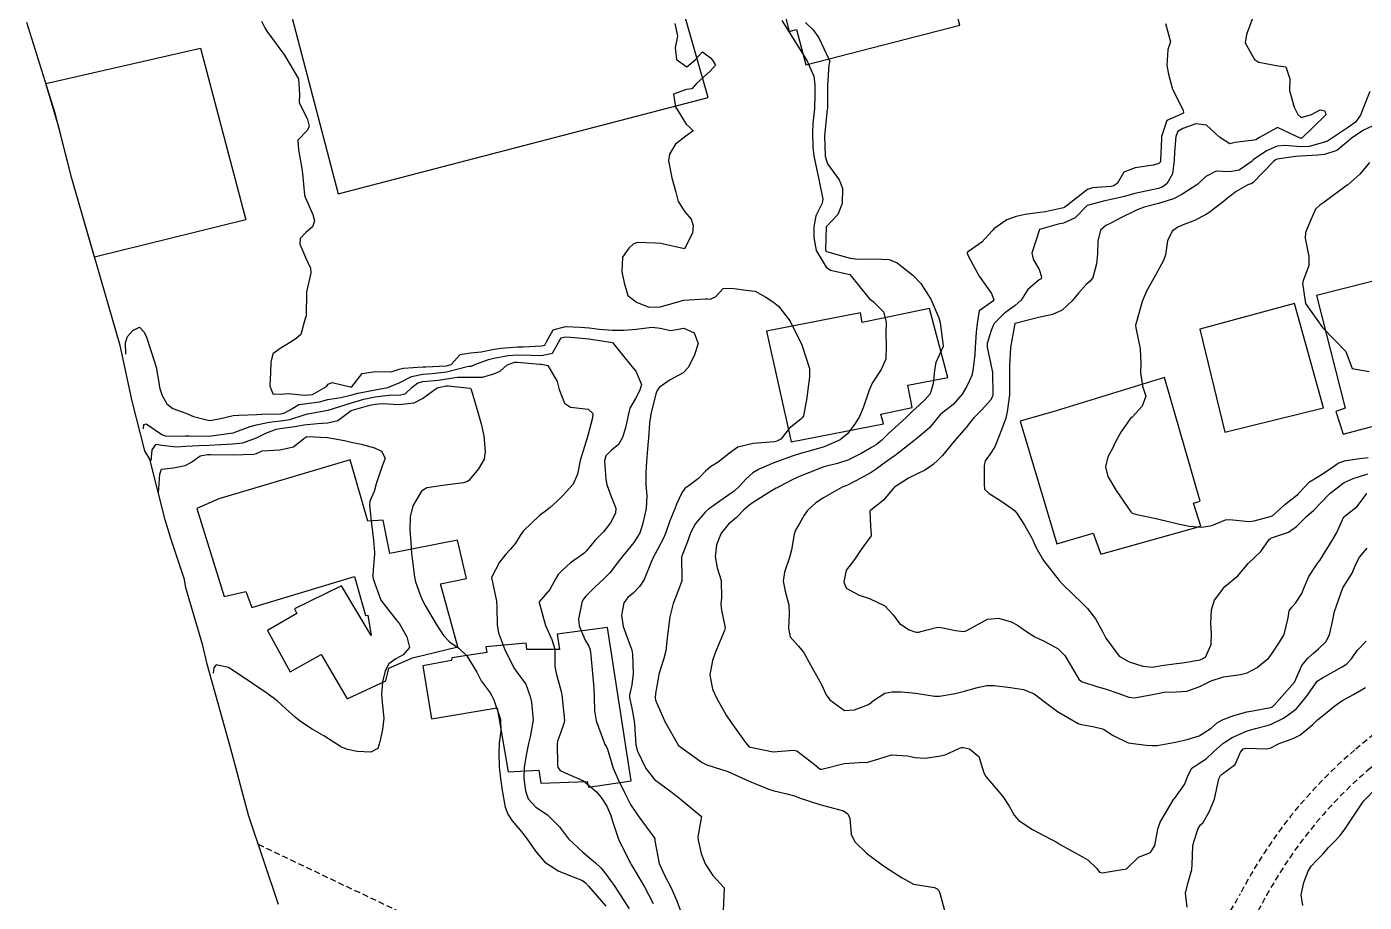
# Model space of a CAD drawing. Header units: metres. Extents: x 292545 to 299085, y 7450245 to 7463078.
# Drawn here: x 298612 to 298725.1, y 7450348.3 to 7450422.4 of the extents above; entities that cross this region are included whole.
import ezdxf

# ---------------------------------------------------------------- set-up
doc = ezdxf.new("R2010")
doc.units = ezdxf.units.M
doc.linetypes.add('DASHED', pattern=[0.75, 0.5, -0.25])
for name, color, linetype in [('Area', 45, 'Continuous'), ('Curvas de Nivel 1m', 11, 'Continuous'), ('Curvas de Nivel 5m', 15, 'Continuous'), ('Edificações', 30, 'Continuous'), ('Vias Secundárias', 230, 'DASHED')]:
    doc.layers.add(name, color=color, linetype=linetype)

msp = doc.modelspace()

# ---------------------------------------------------------------- linework, layer by layer
at = {"layer": 'Area'}
msp.add_polyline3d([(298633.31, 7450348.13, 744.28), (298630.79, 7450355.68, 744.31), (298629.28, 7450361.3, 744.52), (298627.28, 7450368.46, 745.79), (298626.94, 7450370.02, 747.58), (298625.48, 7450374.92, 747.92), (298625.39, 7450375.61, 747.98), (298624.24, 7450378.99, 747.91), (298623.73, 7450380.66, 745.77), (298622.45, 7450385.78, 744.86), (298622.03, 7450386.51, 743.09), (298620.95, 7450390.7, 741.72), (298619.93, 7450395.42, 741.68), (298615.84, 7450409.54, 760.35), (298614.44, 7450415.07, 757.65), (298612.04, 7450422.72, 741.49)], dxfattribs=at)
at = {"layer": 'Curvas de Nivel 1m', "flags": 128}
for points, elevation in [([(298631.88, 7450422.84), (298632.16, 7450422.29), (298632.33, 7450422), (298633.84, 7450419.98), (298635.02, 7450417.97), (298635.09, 7450416.68), (298635.08, 7450415.97), (298635.78, 7450414.52), (298635.92, 7450413.96), (298635.77, 7450413.63), (298634.95, 7450412.78), (298635.01, 7450411.97), (298635.3, 7450410.39), (298635.34, 7450409.96), (298635.52, 7450408.15), (298635.57, 7450407.96), (298635.7, 7450407.69), (298636.24, 7450406.5), (298636.36, 7450405.95), (298636.19, 7450405.44), (298635.67, 7450405.01), (298635.16, 7450404.47), (298635.13, 7450403.97), (298635.64, 7450402.81), (298636.03, 7450401.96), (298636.05, 7450401.54), (298635.7, 7450399.96), (298635.69, 7450399.88), (298635.66, 7450397.96), (298635.65, 7450397.89), (298635.58, 7450397.69), (298635.2, 7450396.33), (298634.79, 7450395.97), (298634.03, 7450395.5), (298633.55, 7450395.21), (298632.84, 7450394.7), (298632.68, 7450393.99), (298632.66, 7450393.13), (298632.59, 7450391.99), (298632.84, 7450391.32), (298633.51, 7450391.28), (298634.13, 7450391.35), (298635.51, 7450391.2), (298636.19, 7450391.27), (298637.37, 7450391.94), (298637.43, 7450392.02), (298637.52, 7450392.15), (298637.87, 7450392.29), (298639.37, 7450391.91), (298639.5, 7450391.9), (298639.53, 7450391.91), (298640.39, 7450393.03), (298641.53, 7450393.21), (298642.85, 7450393.19), (298643.53, 7450393.4), (298643.89, 7450393.5), (298645.53, 7450393.6), (298645.77, 7450393.6), (298647.53, 7450393.68), (298647.91, 7450393.81), (298648.69, 7450394.66), (298649.55, 7450394.78), (298650.46, 7450394.87), (298651.55, 7450395.09), (298652.14, 7450395.18), (298653.56, 7450395.29), (298653.99, 7450395.31), (298655.56, 7450395.38), (298655.83, 7450395.45), (298655.98, 7450395.72), (298656.55, 7450396.74), (298657.58, 7450397.01), (298658.85, 7450396.95), (298659.58, 7450396.89), (298660.44, 7450396.79), (298661.57, 7450396.72), (298662.52, 7450396.7), (298663.57, 7450396.79), (298664.92, 7450396.96), (298665.58, 7450396.87), (298666.49, 7450396.68), (298667.58, 7450396.87), (298668.48, 7450396.48), (298668.8, 7450395.57), (298668.5, 7450394.62), (298667.99, 7450393.58), (298667.53, 7450393.11), (298666.44, 7450392.51), (298665.52, 7450391.87), (298665.33, 7450391.6), (298665.22, 7450391.31), (298664.81, 7450389.61), (298664.7, 7450388.83), (298664.61, 7450387.61), (298664.51, 7450386.67), (298664.45, 7450385.61), (298664.39, 7450384.65), (298664.38, 7450383.62), (298664.47, 7450382.68), (298664.42, 7450381.61), (298664.14, 7450380.37), (298663.89, 7450379.62), (298663.71, 7450379.28), (298663.36, 7450378.75), (298662.86, 7450378.12), (298662.45, 7450377.64), (298661.97, 7450377.01), (298661.33, 7450376.18), (298660.83, 7450375.66), (298660.04, 7450374.95), (298659.3, 7450374.2), (298659.07, 7450373.91), (298658.98, 7450373.68), (298658.69, 7450372.27), (298658.73, 7450371.69), (298659.26, 7450370.47), (298659.55, 7450369.97), (298659.66, 7450369.67), (298659.74, 7450369.18), (298659.87, 7450367.67), (298659.98, 7450366.43), (298660.02, 7450365.67), (298660.03, 7450364.51), (298660.18, 7450363.67), (298660.76, 7450362.06), (298660.91, 7450361.65), (298661.02, 7450361.52), (298661.15, 7450361.26), (298661.63, 7450359.65), (298662, 7450358.76), (298662.55, 7450357.64), (298663.09, 7450356.59), (298663.73, 7450355.62), (298665.06, 7450353.81), (298665.14, 7450353.68), (298665.15, 7450353.61), (298665.15, 7450353.52), (298665.51, 7450351.6), (298665.99, 7450350.56), (298666.5, 7450349.59), (298667, 7450348.42), (298667.32, 7450347.58)], 741), ([(298675.89, 7450422.9), (298676.78, 7450421.47), (298677.85, 7450419.74), (298678.03, 7450419.46), (298678.58, 7450418.2), (298678.66, 7450417.45), (298678.66, 7450416.6), (298678.64, 7450415.45), (298678.51, 7450414.18), (298678.46, 7450413.45), (298678.5, 7450412.19), (298678.58, 7450411.45), (298678.8, 7450410.39), (298679, 7450409.45), (298679.35, 7450407.8), (298679.3, 7450407.44), (298678.75, 7450406.38), (298678.58, 7450405.45), (298678.57, 7450404.54), (298678.79, 7450403.45), (298679.64, 7450402.03), (298679.99, 7450401.78), (298681.63, 7450401.41), (298683.25, 7450399.39), (298683.6, 7450399.12), (298684.47, 7450398.26), (298684.71, 7450397.37), (298684.67, 7450396.47), (298684.71, 7450395.37), (298684.67, 7450394.25), (298684.29, 7450393.38), (298683.52, 7450392.21), (298683.27, 7450391.64), (298683.18, 7450391.39), (298682.75, 7450390.14), (298682.44, 7450389.4), (298682.07, 7450388.81), (298681.47, 7450387.96), (298680.81, 7450387.42), (298679.46, 7450386.85), (298678.38, 7450386.53), (298677.45, 7450386.28), (298676.84, 7450386.08), (298675.44, 7450385.57), (298675.19, 7450385.48), (298673.97, 7450384.96), (298673.43, 7450384.63), (298672.83, 7450384.1), (298672.3, 7450383.52), (298671.84, 7450383.09), (298671.41, 7450382.78), (298669.69, 7450381.56), (298669.39, 7450381.3), (298668.59, 7450380.36), (298668.17, 7450379.57), (298667.96, 7450378.98), (298667.41, 7450377.58), (298667.4, 7450377.52), (298667.43, 7450375.58), (298667.42, 7450375.49), (298667.32, 7450375.2), (298666.86, 7450374.02), (298666.7, 7450373.59), (298666.41, 7450372.46), (298666.29, 7450371.59), (298666.19, 7450370.66), (298666.06, 7450369.59), (298665.9, 7450368.94), (298665.48, 7450367.6), (298665.44, 7450367.38), (298665.21, 7450365.97), (298665.16, 7450365.6), (298665.17, 7450365.57), (298665.2, 7450365.42), (298665.98, 7450363.59), (298667.15, 7450361.58), (298669.14, 7450360.14), (298669.53, 7450359.94), (298670.79, 7450359.54), (298671.13, 7450359.43), (298671.3, 7450359.36), (298673.12, 7450358.56), (298674.7, 7450357.9), (298675.11, 7450357.76), (298676.31, 7450357.47), (298676.95, 7450357.31), (298677.1, 7450357.26), (298677.42, 7450357.13), (298679.09, 7450356.59), (298680.26, 7450356.26), (298681.09, 7450356.04), (298681.46, 7450355.79), (298681.64, 7450355.41), (298681.74, 7450354.08), (298682.04, 7450353.41), (298683.05, 7450352.46), (298684.47, 7450351.38), (298685.03, 7450351.02), (298686.04, 7450350.37), (298687.02, 7450349.83), (298688.79, 7450349.55), (298689.01, 7450349.46), (298689.16, 7450349.32), (298689.24, 7450349.08), (298689.72, 7450347.31)], 739), ([(298715.63, 7450423.01), (298715.17, 7450421.72), (298715.06, 7450421.02), (298715.85, 7450419.59), (298716.22, 7450419.38), (298717.84, 7450419.06), (298718.48, 7450418.97), (298718.83, 7450417.97), (298718.79, 7450416.97), (298719.2, 7450415.57), (298719.51, 7450414.96), (298719.79, 7450414.71), (298720.67, 7450414.95), (298721.38, 7450415.35), (298721.8, 7450415.25), (298721.88, 7450414.93), (298721.79, 7450414.83), (298719.83, 7450412.96), (298719.79, 7450412.94), (298719.77, 7450412.94), (298719.69, 7450412.96), (298717.78, 7450413.85), (298716.26, 7450413), (298715.96, 7450412.82), (298715.77, 7450412.78), (298714.21, 7450412.58), (298713.76, 7450412.48), (298712.89, 7450413.04), (298711.78, 7450414.04), (298710.88, 7450414.16), (298709.78, 7450413.77), (298709.36, 7450413.5), (298709.2, 7450413.09), (298709.07, 7450411.77), (298709.04, 7450411.09), (298708.9, 7450409.92), (298708.42, 7450409.09), (298708.02, 7450408.8), (298707.72, 7450408.69), (298707.2, 7450408.59), (298705.71, 7450408.27), (298704.84, 7450408.01), (298703.71, 7450407.75), (298703.2, 7450407.66), (298701.7, 7450407.25), (298701.6, 7450407.17), (298700.67, 7450406.2), (298699.68, 7450405.77), (298699.23, 7450405.66), (298697.67, 7450405.22), (298697.02, 7450403.23), (298697.14, 7450402.72), (298697.64, 7450401.83), (298697.84, 7450401.22), (298697.79, 7450401.06), (298697.63, 7450400.96), (298696.69, 7450400.16), (298696.1, 7450399.24), (298695.6, 7450398.78), (298694.71, 7450398.14), (298693.83, 7450397.27), (298693.74, 7450397.11), (298693.57, 7450396.68), (298693.25, 7450395.58), (298693.24, 7450395.27), (298693.54, 7450393.79), (298693.67, 7450393.27), (298693.68, 7450393.12), (298693.72, 7450391.27), (298693.68, 7450391.09), (298693.51, 7450390.79), (298692.79, 7450389.98), (298692.12, 7450389.28), (298691.83, 7450388.94), (298691.47, 7450388.48), (298690.46, 7450387.31), (298689.45, 7450386.1), (298689.07, 7450385.7), (298688.66, 7450385.33), (298687.94, 7450384.83), (298687.43, 7450384.6), (298686.6, 7450384.18), (298685.41, 7450383.43), (298685.38, 7450383.4), (298685.34, 7450383.37), (298684.46, 7450382.32), (298683.39, 7450381.47), (298683.35, 7450381.44), (298683.32, 7450381.39), (298683.37, 7450380.14), (298683.44, 7450379.39), (298683.43, 7450379.32), (298683.36, 7450379.2), (298682.59, 7450378.16), (298682.08, 7450377.4), (298681.78, 7450376.96), (298681.33, 7450376.4), (298681.11, 7450375.41), (298681.32, 7450374.89), (298682.41, 7450374.29), (298683.3, 7450374.02), (298684.6, 7450373.38), (298685.29, 7450372.63), (298685.82, 7450371.9), (298686.64, 7450371.35), (298687.11, 7450371.18), (298687.27, 7450371.16), (298687.44, 7450371.17), (298688.05, 7450371.33), (298689.03, 7450371.57), (298689.28, 7450371.56), (298689.48, 7450371.53), (298690.57, 7450371.31), (298691.27, 7450371.23), (298691.51, 7450371.3), (298693.28, 7450372.25), (298694.21, 7450372.33), (298695.28, 7450372.02), (298695.8, 7450371.76), (298696.56, 7450371.23), (298697.27, 7450370.76), (298698.07, 7450370.41), (298699.25, 7450369.76), (298699.81, 7450369.19), (298700.62, 7450367.8), (298701, 7450367.18), (298701.22, 7450367), (298702.59, 7450366.54), (298703.22, 7450366.36), (298704.37, 7450365.98), (298705.21, 7450365.65), (298705.69, 7450365.6), (298707.21, 7450365.88), (298708.19, 7450366.07), (298709.21, 7450366.12), (298710.11, 7450366.18), (298711.22, 7450366.55), (298712.19, 7450367.05), (298713.23, 7450367.38), (298714.66, 7450367.59), (298715.23, 7450367.73), (298716.07, 7450368.17), (298717.04, 7450368.99), (298717.14, 7450369.1), (298717.25, 7450369.24), (298717.94, 7450370.3), (298718.34, 7450370.97), (298718.68, 7450372.36), (298718.76, 7450372.97), (298718.99, 7450373.27), (298719.3, 7450373.6), (298719.83, 7450374.44), (298720.05, 7450374.95), (298720.42, 7450375.86), (298721.15, 7450376.94), (298721.23, 7450377.05), (298721.35, 7450377.22), (298722.42, 7450378.92), (298722.76, 7450379.53), (298723.39, 7450380.91), (298724.51, 7450381.79), (298725.35, 7450382.89)], 736), ([(298677.89, 7450422.73), (298678.53, 7450422.1), (298679.01, 7450421.44), (298679.85, 7450419.63), (298679.93, 7450419.43), (298679.9, 7450419.38), (298679.84, 7450419.14), (298679.73, 7450417.43), (298679.73, 7450415.49), (298679.73, 7450415.43), (298679.72, 7450415.36), (298679.5, 7450413.43), (298679.48, 7450413.15), (298679.55, 7450411.43), (298679.74, 7450410.77), (298680.73, 7450409.42), (298681.02, 7450408.72), (298680.98, 7450407.42), (298680.62, 7450406.5), (298679.67, 7450405.5), (298679.65, 7450405.47), (298679.64, 7450405.44), (298679.56, 7450403.53), (298679.58, 7450403.44), (298679.65, 7450403.36), (298681.16, 7450402.93), (298681.65, 7450402.81), (298682.34, 7450402.71), (298683.65, 7450402.73), (298684.95, 7450402.68), (298685.64, 7450402.39), (298686.95, 7450401.35), (298687.62, 7450400.66), (298688.47, 7450399.33), (298689.16, 7450397.75), (298689.27, 7450397.32), (298689.52, 7450395.37), (298689.51, 7450395.32), (298688.91, 7450393.96), (298688.78, 7450393.33), (298688.67, 7450392.18), (298688.41, 7450391.33), (298688.01, 7450390.83), (298687.5, 7450390.35), (298686.95, 7450389.88), (298686.42, 7450389.36), (298685.47, 7450388.48), (298684.89, 7450387.96), (298684.31, 7450387.38), (298683.84, 7450387.01), (298683.46, 7450386.77), (298682.58, 7450386.27), (298681.45, 7450385.7), (298680.58, 7450385.42), (298679.66, 7450385.21), (298679.44, 7450385.14), (298678.21, 7450384.67), (298677.43, 7450384.36), (298676.81, 7450384.08), (298675.67, 7450383.48), (298675.51, 7450383.38), (298675.41, 7450383.33), (298675.06, 7450383.14), (298673.4, 7450382.09), (298673.06, 7450381.85), (298672.67, 7450381.52), (298672.05, 7450380.86), (298671.38, 7450380.29), (298670.74, 7450379.54), (298670.36, 7450378.55), (298670.24, 7450377.55), (298670.4, 7450376.61), (298670.74, 7450375.54), (298670.79, 7450374.05), (298670.71, 7450373.54), (298670.77, 7450373.02), (298671.08, 7450371.53), (298671.03, 7450371.29), (298670.31, 7450369.54), (298670.02, 7450368.77), (298669.78, 7450367.55), (298670.01, 7450366.35), (298670.38, 7450365.54), (298671.18, 7450364.13), (298671.59, 7450363.53), (298672.72, 7450361.95), (298673.06, 7450361.51), (298673.15, 7450361.46), (298673.24, 7450361.42), (298675.15, 7450361.05), (298676.86, 7450361.18), (298677.15, 7450361.13), (298678.6, 7450359.99), (298679.13, 7450359.57), (298679.26, 7450359.56), (298681.14, 7450360.04), (298682.41, 7450360.13), (298683.14, 7450360.17), (298684.08, 7450360.45), (298685.15, 7450360.78), (298686.49, 7450360.69), (298687.15, 7450360.55), (298687.97, 7450360.51), (298689.15, 7450360.67), (298689.68, 7450360.78), (298690.79, 7450361.3), (298691.06, 7450361.39), (298691.15, 7450361.4), (298691.25, 7450361.4), (298691.74, 7450361.29), (298692.52, 7450360.65), (298692.95, 7450359.27), (298693.13, 7450358.96), (298694.57, 7450357.26), (298695.09, 7450356.44), (298695.52, 7450355.68), (298695.92, 7450355.24), (298697.07, 7450354.46), (298698.63, 7450353.64), (298699.06, 7450353.41), (298699.4, 7450353.2), (298701.04, 7450352.29), (298701.76, 7450351.89), (298702.51, 7450351.16), (298702.74, 7450350.87), (298703.03, 7450350.79), (298703.31, 7450350.87), (298705.03, 7450351.13), (298706.03, 7450352.14), (298707.05, 7450352.52), (298707.42, 7450353.1), (298707.67, 7450354.5), (298707.87, 7450355.1), (298708.97, 7450356.95), (298709.05, 7450357.08), (298709.08, 7450357.1), (298709.1, 7450357.13), (298709.93, 7450358.27), (298710.24, 7450359.07), (298710.54, 7450359.66), (298711.14, 7450360.04), (298711.76, 7450360.44), (298712.37, 7450361.04), (298713.16, 7450361.74), (298713.94, 7450362.24), (298715.17, 7450362.79), (298715.33, 7450362.85), (298715.93, 7450363), (298716.91, 7450363.26), (298717.18, 7450363.34), (298718.28, 7450363.88), (298719.2, 7450364.54), (298719.42, 7450364.74), (298719.63, 7450364.96), (298720.33, 7450365.83), (298721.09, 7450366.94), (298721.15, 7450367.02), (298721.22, 7450367.08), (298721.58, 7450367.29), (298723.24, 7450368.23), (298723.66, 7450368.49), (298724.05, 7450368.9), (298724.53, 7450369.62), (298725.27, 7450370.41)], 738), ([(298708.32, 7450422.66), (298708.73, 7450421.09), (298708.5, 7450420.45), (298708.43, 7450419.09), (298708.57, 7450418.36), (298708.91, 7450417.09), (298709.8, 7450415.31), (298709.85, 7450415.08), (298709.79, 7450415.04), (298708.44, 7450414.44), (298707.98, 7450413.1), (298707.98, 7450412.89), (298707.9, 7450411.1), (298707.88, 7450410.96), (298707.74, 7450410.81), (298707.29, 7450410.66), (298705.74, 7450410.44), (298704.79, 7450410.08), (298704.25, 7450409.14), (298703.95, 7450408.92), (298703.72, 7450408.87), (298702.13, 7450408.75), (298701.72, 7450408.6), (298699.92, 7450407.2), (298699.8, 7450407.1), (298699.7, 7450407.06), (298698.18, 7450406.73), (298697.69, 7450406.65), (298696.44, 7450406.48), (298695.69, 7450406.32), (298694.9, 7450406.03), (298693.8, 7450405.27), (298693.67, 7450405.12), (298692.79, 7450404.15), (298691.65, 7450403.37), (298691.56, 7450403.29), (298691.55, 7450403.19), (298691.65, 7450402.94), (298692.57, 7450401.28), (298693.61, 7450399.81), (298693.8, 7450399.27), (298693.72, 7450399.15), (298693.6, 7450399.08), (298692.55, 7450398.33), (298692.38, 7450397.28), (298692.32, 7450396.53), (298692.22, 7450395.28), (298692.2, 7450394.63), (298692.03, 7450393.29), (298691.93, 7450392.88), (298691.52, 7450391.96), (298691.12, 7450391.3), (298690.37, 7450390.43), (298689.49, 7450389.74), (298689.26, 7450389.55), (298689.07, 7450389.32), (298688.36, 7450388.44), (298687.47, 7450387.68), (298687.04, 7450387.35), (298685.45, 7450386.1), (298685.02, 7450385.8), (298684.41, 7450385.38), (298683.86, 7450384.96), (298683.43, 7450384.68), (298682.62, 7450384.21), (298681.42, 7450383.59), (298681.29, 7450383.54), (298680.98, 7450383.42), (298679.4, 7450382.53), (298678.76, 7450382.09), (298678.05, 7450381.45), (298677.78, 7450381.06), (298677.38, 7450380.35), (298677.04, 7450379.8), (298676.92, 7450379.46), (298676.7, 7450378.12), (298676.52, 7450377.47), (298676.09, 7450376.24), (298675.98, 7450375.48), (298676.16, 7450374.63), (298676.46, 7450373.47), (298676.51, 7450372.7), (298676.45, 7450371.47), (298676.57, 7450370.77), (298677.26, 7450370.01), (298677.7, 7450369.46), (298678.29, 7450368.4), (298678.85, 7450367.44), (298679.22, 7450366.72), (298679.63, 7450365.85), (298679.94, 7450365.43), (298681.19, 7450364.54), (298682.01, 7450364.58), (298683.2, 7450365.03), (298683.41, 7450365.17), (298683.64, 7450365.39), (298684.6, 7450365.99), (298685.21, 7450366.12), (298685.97, 7450366.11), (298687.21, 7450365.99), (298688.78, 7450365.75), (298689.21, 7450365.74), (298690.53, 7450365.98), (298691.21, 7450366.15), (298692.41, 7450366.47), (298693.22, 7450366.64), (298693.83, 7450366.65), (298695.22, 7450366.49), (298696.3, 7450366.32), (298697.21, 7450365.95), (298698.18, 7450365.21), (298699.19, 7450364.45), (298700.93, 7450363.43), (298701.18, 7450363.35), (298702.16, 7450363.17), (298703, 7450362.98), (298703.17, 7450362.91), (298703.89, 7450362.42), (298705.16, 7450361.79), (298706.68, 7450361.59), (298707.16, 7450361.56), (298707.62, 7450361.56), (298709.16, 7450361.85), (298710.14, 7450362.09), (298711.17, 7450362.4), (298712.17, 7450363.05), (298712.7, 7450363.52), (298713.18, 7450363.77), (298714.09, 7450364.12), (298715.19, 7450364.43), (298715.69, 7450364.51), (298717.2, 7450364.78), (298717.35, 7450364.84), (298717.51, 7450364.99), (298719.22, 7450366.94), (298719.84, 7450368.35), (298720.34, 7450368.95), (298720.82, 7450369.37), (298721.26, 7450369.75), (298721.86, 7450370.34), (298722.17, 7450370.93), (298722.43, 7450372.07), (298722.61, 7450372.92), (298723.31, 7450374.91), (298724.09, 7450376.15), (298724.42, 7450376.9), (298724.73, 7450377.51), (298725.36, 7450378.26)], 737), ([(298725.78, 7450413.97), (298725.06, 7450413.62), (298724.02, 7450412.91), (298723.87, 7450412.81), (298723.77, 7450412.69), (298722.79, 7450411.9), (298721.75, 7450411.57), (298721.2, 7450411.5), (298719.75, 7450411.43), (298719.3, 7450411.41), (298717.75, 7450411.17), (298717.61, 7450411.11), (298717.45, 7450410.98), (298715.72, 7450409.19), (298715.61, 7450409.12), (298715.29, 7450409.01), (298714.29, 7450408.45), (298713.71, 7450407.99), (298713.19, 7450407.55), (298712.5, 7450407.04), (298712.05, 7450406.7), (298711.69, 7450406.45), (298710.77, 7450405.98), (298709.68, 7450405.56), (298709.35, 7450405.42), (298708.87, 7450405.09), (298708.49, 7450404.27), (298708.31, 7450403.09), (298708.14, 7450402.6), (298707.64, 7450401.66), (298707.33, 7450401.1), (298706.72, 7450400.01), (298706.34, 7450399.12), (298705.86, 7450397.4), (298705.79, 7450397.13), (298705.81, 7450396.9), (298706.16, 7450395.12), (298706.24, 7450393.82), (298706.21, 7450393.12), (298706.37, 7450391.96), (298706.64, 7450391.11), (298706.35, 7450390.27), (298705.49, 7450389.35), (298705.37, 7450389.24), (298705.27, 7450389.13), (298704.54, 7450388.08), (298704.03, 7450387.14), (298703.85, 7450386.76), (298703.45, 7450385.99), (298703.23, 7450385.15), (298703.43, 7450384.34), (298704.15, 7450383.14), (298705.39, 7450381.34), (298705.51, 7450381.24), (298705.89, 7450381.12), (298707.39, 7450380.81), (298707.76, 7450380.73), (298709.38, 7450380.31), (298710.31, 7450380.14), (298711.38, 7450380.05), (298712.24, 7450380.19), (298713.39, 7450380.66), (298713.73, 7450380.69), (298715.39, 7450380.53), (298715.8, 7450380.59), (298717.28, 7450380.98), (298717.39, 7450381.03), (298718.41, 7450381.97), (298719.41, 7450382.75), (298719.53, 7450382.84), (298719.63, 7450382.96), (298720.5, 7450383.87), (298721.43, 7450384.45), (298722.14, 7450384.93), (298722.9, 7450385.46), (298723.44, 7450385.65), (298724.51, 7450385.83), (298725.45, 7450385.94)], 734), ([(298725.55, 7450410.89), (298724.74, 7450409.89), (298723.72, 7450409), (298723.6, 7450408.91), (298721.71, 7450407.51), (298721.37, 7450407.28), (298721.01, 7450406.95), (298720.6, 7450406.04), (298720.16, 7450404.96), (298720.13, 7450404.5), (298720.44, 7450402.95), (298720.42, 7450402.17), (298719.97, 7450400.96), (298719.89, 7450400.69), (298720.14, 7450398.95), (298721.58, 7450396.94), (298723.55, 7450394.91), (298724.09, 7450393.46), (298725.54, 7450393.2)], 733), ([(298620.41, 7450394.67), (298620.38, 7450395.66), (298620.55, 7450396.16), (298621.02, 7450396.69), (298621.57, 7450396.95), (298621.97, 7450396.53), (298622.16, 7450396.12), (298622.51, 7450395.07), (298622.82, 7450394.11), (298622.99, 7450393.57), (298623.24, 7450392.1), (298623.27, 7450391.87), (298623.5, 7450391.19), (298623.88, 7450390.48), (298624.39, 7450390.09), (298625.49, 7450389.68), (298626.15, 7450389.41), (298627.48, 7450389.07), (298628.32, 7450389.2), (298629.48, 7450389.48), (298629.98, 7450389.53), (298631.49, 7450389.58), (298631.89, 7450389.6), (298633.49, 7450389.64), (298633.78, 7450389.69), (298634.32, 7450389.97), (298635.04, 7450390.42), (298635.5, 7450390.47), (298636.8, 7450390.65), (298637.5, 7450390.83), (298638.6, 7450391.02), (298639.51, 7450391.24), (298640.04, 7450391.38), (298641.51, 7450391.66), (298642.58, 7450391.87), (298643.52, 7450392.24), (298644.57, 7450392.8), (298645.52, 7450392.99), (298646.32, 7450393.04), (298647.53, 7450393.19), (298649.39, 7450393.65), (298649.53, 7450393.67), (298649.65, 7450393.67), (298649.91, 7450393.79), (298651.08, 7450394.23), (298651.54, 7450394.35), (298652.73, 7450394.57), (298653.55, 7450394.63), (298654.68, 7450394.6), (298655.55, 7450394.57), (298656.48, 7450394.77), (298657.03, 7450395.71), (298657.22, 7450396.05), (298657.57, 7450396.14), (298658, 7450396.12), (298659.57, 7450395.98), (298661.56, 7450395.65), (298663.21, 7450393.63), (298663.53, 7450393.23), (298664, 7450392.11), (298663.86, 7450391.62), (298663.51, 7450390.94), (298663.02, 7450390.11), (298662.91, 7450389.64), (298662.67, 7450388.45), (298662.4, 7450387.64), (298662.06, 7450387.04), (298661.45, 7450386.52), (298661.01, 7450386.09), (298660.89, 7450385.66), (298661, 7450384.08), (298661.08, 7450383.65), (298661.4, 7450382.78), (298661.83, 7450381.65), (298661.81, 7450381.23), (298661.38, 7450380.42), (298660.79, 7450379.66), (298660.1, 7450378.93), (298659.35, 7450378.03), (298659.17, 7450377.85), (298658.93, 7450377.68), (298658.01, 7450377.02), (298657.33, 7450376.41), (298656.98, 7450376.05), (298656.77, 7450375.71), (298656.25, 7450374.77), (298655.37, 7450373.72), (298655.35, 7450373.66), (298655.91, 7450371.71), (298656.43, 7450370.54), (298656.69, 7450369.71), (298656.69, 7450368.25), (298656.79, 7450367.7), (298657.21, 7450366.15), (298657.3, 7450365.7), (298657.32, 7450365.58), (298657.49, 7450363.7), (298657.45, 7450363.42), (298657.17, 7450362.62), (298656.92, 7450361.94), (298656.88, 7450361.7), (298656.91, 7450359.93), (298656.94, 7450359.7), (298657.13, 7450359.45), (298657.57, 7450359.25), (298659.12, 7450358.57), (298660.22, 7450357.66), (298660.61, 7450357.17), (298661.09, 7450356.44), (298661.42, 7450355.65), (298661.55, 7450355.17), (298662.07, 7450353.64), (298663.03, 7450351.71), (298663.08, 7450351.63), (298663.15, 7450351.52), (298664.26, 7450349.62), (298664.99, 7450348.22)], 742), ([(298621.91, 7450388.35), (298621.95, 7450388.72), (298622.14, 7450388.79), (298623.46, 7450387.87), (298623.8, 7450387.75), (298625.46, 7450387.77), (298625.78, 7450387.76), (298627.46, 7450387.74), (298629.45, 7450388.02), (298629.49, 7450388.03), (298630.93, 7450388.55), (298631.47, 7450388.69), (298632.54, 7450388.93), (298633.48, 7450389.03), (298634.29, 7450389.16), (298635.49, 7450389.55), (298635.81, 7450389.64), (298637.49, 7450389.93), (298637.52, 7450389.94), (298639.5, 7450390.57), (298640.54, 7450390.86), (298641.5, 7450391.06), (298642.86, 7450391.23), (298643.51, 7450391.22), (298644.04, 7450391.32), (298644.6, 7450391.85), (298645.11, 7450392.25), (298645.52, 7450392.36), (298646.85, 7450392.49), (298647.52, 7450392.59), (298648.45, 7450392.74), (298649.52, 7450392.73), (298650.57, 7450392.73), (298651.53, 7450393), (298652.06, 7450393.23), (298652.66, 7450393.76), (298653.3, 7450393.99), (298653.54, 7450394), (298655.42, 7450393.84), (298655.53, 7450393.83), (298656.09, 7450393.71), (298656.88, 7450392.35), (298657.05, 7450391.7), (298657.5, 7450390.53), (298658.01, 7450390.2), (298659.5, 7450390.03), (298659.89, 7450389.67), (298659.87, 7450389.28), (298659.46, 7450387.67), (298658.83, 7450385.68), (298658.59, 7450384.52), (298658.23, 7450383.69), (298657.4, 7450382.74), (298656.87, 7450382.23), (298656.3, 7450381.71), (298655.79, 7450381.32), (298655.39, 7450381.02), (298654.05, 7450379.74), (298653.76, 7450379.35), (298653.36, 7450378.68), (298652.94, 7450378.17), (298652.53, 7450377.76), (298652.01, 7450377.09), (298651.32, 7450375.77), (298651.75, 7450373.77), (298651.79, 7450373.27), (298651.8, 7450371.76), (298651.93, 7450371.1), (298652.44, 7450369.76), (298653.23, 7450368.15), (298653.51, 7450367.75), (298654.23, 7450366.75), (298654.61, 7450365.73), (298654.72, 7450365.25), (298654.86, 7450363.72), (298654.59, 7450362.3), (298654.45, 7450361.73), (298654.3, 7450360.89), (298654.1, 7450359.74), (298654.07, 7450358.78), (298654.2, 7450357.73), (298654.43, 7450357.06), (298655.09, 7450356.36), (298656.07, 7450355.71), (298657.07, 7450354.69), (298657.85, 7450353.69), (298659.05, 7450352.56), (298660.12, 7450351.66), (298660.58, 7450351.21), (298661.02, 7450350.67), (298661.75, 7450349.64), (298662.98, 7450347.75)], 743), ([(298622.55, 7450385.66), (298622.63, 7450386.57), (298622.98, 7450387.05), (298623.45, 7450386.98), (298624.69, 7450386.85), (298625.45, 7450386.89), (298626.59, 7450386.94), (298627.45, 7450386.97), (298628.45, 7450387.04), (298629.45, 7450387.09), (298630.3, 7450387.18), (298631.46, 7450387.6), (298632.26, 7450388), (298633.12, 7450388.33), (298633.47, 7450388.39), (298634.86, 7450388.58), (298635.47, 7450388.69), (298636.61, 7450388.81), (298637.48, 7450388.87), (298638.34, 7450389.06), (298639.48, 7450389.91), (298641.04, 7450390.35), (298641.5, 7450390.45), (298642.12, 7450390.5), (298643.5, 7450390.42), (298644.78, 7450390.56), (298645.5, 7450390.93), (298646.03, 7450391.31), (298646.75, 7450391.83), (298647.36, 7450391.97), (298647.51, 7450392), (298647.71, 7450392.01), (298649.51, 7450391.8), (298649.55, 7450391.79), (298649.61, 7450391.69), (298650.19, 7450389.78), (298650.47, 7450388.79), (298650.67, 7450387.78), (298650.8, 7450386.43), (298650.7, 7450385.78), (298650.24, 7450384.97), (298649.42, 7450383.98), (298649.31, 7450383.9), (298648.96, 7450383.8), (298647.41, 7450383.59), (298645.87, 7450383.37), (298645.41, 7450383.08), (298644.68, 7450381.85), (298644.46, 7450380.93), (298644.43, 7450379.85), (298644.5, 7450378.71), (298644.58, 7450377.85), (298644.65, 7450377.17), (298644.81, 7450375.85), (298644.9, 7450375.43), (298645.31, 7450374.31), (298645.49, 7450373.84), (298645.71, 7450373.42), (298646.66, 7450371.83), (298647.26, 7450370.88), (298647.78, 7450370.34), (298648.56, 7450369.8), (298649.24, 7450369.15), (298650.08, 7450367.78), (298650.46, 7450367.03), (298651.21, 7450366.03), (298651.37, 7450365.77), (298651.52, 7450365.44), (298652.1, 7450363.76), (298652.12, 7450362.81), (298651.99, 7450361.76), (298651.94, 7450360.97), (298651.99, 7450359.76), (298652.1, 7450358.78), (298652.24, 7450357.76), (298652.5, 7450356.35), (298652.7, 7450355.75), (298653.08, 7450355.21), (298653.75, 7450354.42), (298654.29, 7450353.73), (298655.05, 7450352.63), (298655.85, 7450351.71), (298657.03, 7450350.93), (298658.23, 7450350.47), (298659.02, 7450350.16), (298659.29, 7450349.95), (298659.54, 7450349.67), (298660.99, 7450347.99)], 744), ([(298710.15, 7450347.91), (298710, 7450349.07), (298710.2, 7450349.89), (298710.53, 7450351.07), (298710.58, 7450351.52), (298710.64, 7450353.06), (298710.7, 7450353.43), (298711.08, 7450354.55), (298711.28, 7450354.86), (298711.49, 7450355.05), (298712.01, 7450355.96), (298712.47, 7450357.04), (298712.82, 7450358.74), (298712.96, 7450359.03), (298713.04, 7450359.12), (298713.13, 7450359.18), (298714.2, 7450359.96), (298714.66, 7450361.01), (298714.89, 7450361.28), (298715.16, 7450361.35), (298716.86, 7450361.29), (298717.16, 7450361.36), (298717.93, 7450361.75), (298719.17, 7450362.2), (298719.68, 7450362.44), (298720.28, 7450362.95), (298720.76, 7450363.36), (298721.18, 7450363.73), (298721.85, 7450364.28), (298722.63, 7450364.92), (298723.21, 7450365.34), (298724.21, 7450365.9), (298725.22, 7450366.48)], 739)]:
    msp.add_lwpolyline(points, dxfattribs=dict(at, elevation=elevation))
at = {"layer": 'Curvas de Nivel 5m', "flags": 128}
for points, elevation in [([(298666.82, 7450422.65), (298667.07, 7450421.59), (298666.86, 7450420.59), (298666.97, 7450419.59), (298667.84, 7450418.98), (298668.55, 7450419.57), (298669.17, 7450420.25), (298669.85, 7450419.75), (298670.03, 7450419.55), (298670.26, 7450419.13), (298669.83, 7450418.63), (298668.67, 7450417.57), (298668.27, 7450417.12), (298667.82, 7450417.06), (298666.73, 7450416.67), (298666.88, 7450415.59), (298667.78, 7450414.13), (298668.08, 7450413.88), (298668.37, 7450413.57), (298667.77, 7450413.13), (298666.9, 7450412.45), (298666.37, 7450411.59), (298666.3, 7450411.04), (298666.58, 7450409.59), (298666.92, 7450408.38), (298667.12, 7450407.59), (298667.69, 7450406.72), (298668.22, 7450406.11), (298668.38, 7450405.57), (298668.32, 7450404.92), (298667.65, 7450403.58), (298665.66, 7450404.03), (298665.21, 7450404.06), (298663.66, 7450404.13), (298663.31, 7450403.98), (298662.95, 7450403.64), (298662.4, 7450402.89), (298662.35, 7450401.64), (298662.55, 7450400.71), (298662.86, 7450399.64), (298663.6, 7450399.08), (298664.63, 7450398.65), (298665.59, 7450398.68), (298666.29, 7450398.89), (298667.6, 7450399.25), (298669.42, 7450399.37), (298669.6, 7450399.35), (298669.82, 7450399.33), (298670.27, 7450399.54), (298670.92, 7450400.23), (298671.61, 7450400.26), (298673.06, 7450400.07), (298673.61, 7450400), (298674.52, 7450399.5), (298675.18, 7450399.07), (298675.6, 7450398.74), (298676.58, 7450397.47), (298677.56, 7450395.46), (298678.21, 7450393.45), (298678.22, 7450392.75), (298678.05, 7450391.45), (298677.98, 7450390.98), (298677.7, 7450389.46), (298677.63, 7450389.31), (298677.48, 7450389.18), (298676.52, 7450388.42), (298675.8, 7450387.48), (298675.58, 7450387.36), (298675.46, 7450387.33), (298675.25, 7450387.27), (298673.46, 7450387.12), (298672.16, 7450386.82), (298671.45, 7450386.31), (298670.5, 7450385.54), (298669.85, 7450385.14), (298669.43, 7450384.78), (298668.82, 7450384.16), (298668.05, 7450383.57), (298667.69, 7450383.3), (298667.41, 7450382.96), (298666.98, 7450382), (298666.82, 7450381.59), (298666.4, 7450380.57), (298666.06, 7450379.59), (298665.86, 7450379.1), (298665.35, 7450378.1), (298665.17, 7450377.78), (298665.07, 7450377.6), (298664.82, 7450377.09), (298664.23, 7450375.62), (298663.88, 7450375.06), (298663.31, 7450374.47), (298662.86, 7450374.08), (298662.51, 7450373.64), (298662.33, 7450372.59), (298662.47, 7450371.64), (298663.16, 7450369.73), (298663.19, 7450369.63), (298663.25, 7450369.3), (298663.31, 7450367.63), (298663.21, 7450366.7), (298663, 7450365.84), (298663, 7450365.63), (298663.19, 7450364.72), (298663.37, 7450363.81), (298663.4, 7450363.63), (298663.43, 7450363.38), (298663.54, 7450361.63), (298663.67, 7450361.1), (298664.37, 7450359.62), (298665.12, 7450358.7), (298666.6, 7450357.59), (298666.89, 7450357.37), (298667.1, 7450357.2), (298669.08, 7450355.56), (298668.79, 7450353.84), (298668.8, 7450353.56), (298669.05, 7450352.45), (298669.39, 7450351.55), (298670.05, 7450350.57), (298671.01, 7450349.53), (298670.92, 7450347.59)], 740), ([(298725.58, 7450416.89), (298725.07, 7450415.63), (298724.8, 7450414.9), (298724.38, 7450414.31), (298723.78, 7450413.89), (298722.35, 7450412.93), (298722, 7450412.7), (298721.77, 7450412.6), (298720.46, 7450412.25), (298719.76, 7450412.22), (298718.41, 7450412.33), (298717.76, 7450412.28), (298716.86, 7450411.89), (298715.74, 7450411.11), (298715.69, 7450411.07), (298715.63, 7450411.01), (298714.53, 7450410.23), (298713.73, 7450410.11), (298712.61, 7450410.16), (298711.73, 7450409.71), (298711.04, 7450409.06), (298709.71, 7450408.17), (298708.99, 7450407.81), (298707.71, 7450407.42), (298706.51, 7450407.12), (298705.93, 7450406.89), (298705.7, 7450406.77), (298704.6, 7450406.23), (298703.68, 7450405.77), (298703.28, 7450405.56), (298702.83, 7450405.16), (298702.59, 7450404.24), (298702.57, 7450403.16), (298702.49, 7450402.32), (298702.18, 7450401.16), (298701.95, 7450400.84), (298701.62, 7450400.58), (298700.95, 7450399.85), (298700.43, 7450399.19), (298699.59, 7450398.4), (298698.77, 7450398.03), (298697.59, 7450397.79), (298695.61, 7450397.28), (298695.58, 7450397.27), (298695.27, 7450395.54), (298695.21, 7450395.25), (298695.12, 7450393.67), (298695.13, 7450393.25), (298695.14, 7450391.63), (298695.13, 7450391.25), (298694.94, 7450389.8), (298694.81, 7450389.26), (298694.46, 7450388.28), (298694.06, 7450387.26), (298693.88, 7450386.84), (298693.45, 7450386.19), (298693.08, 7450385.64), (298692.99, 7450385.27), (298692.99, 7450383.7), (298693.01, 7450383.27), (298693.41, 7450382.88), (298694.4, 7450382.27), (298695.4, 7450381.57), (298695.57, 7450381.42), (298695.71, 7450381.25), (298696.4, 7450380.21), (298696.96, 7450379.23), (298697.09, 7450378.95), (298697.35, 7450378.36), (298698, 7450377.21), (298699.33, 7450375.53), (298699.64, 7450375.2), (298701.3, 7450373.58), (298701.71, 7450373.17), (298702.41, 7450372.29), (298703.01, 7450371.15), (298703.27, 7450370.65), (298704.41, 7450369.14), (298705.24, 7450368.64), (298706.41, 7450368.29), (298707.23, 7450368.21), (298707.99, 7450368.34), (298709.24, 7450368.52), (298709.75, 7450368.57), (298711.24, 7450368.81), (298711.71, 7450369.05), (298712.17, 7450370.13), (298712.21, 7450371.05), (298712.14, 7450371.9), (298712.21, 7450373.05), (298712.47, 7450373.88), (298713.32, 7450375.03), (298714.43, 7450375.92), (298715.34, 7450377.01), (298716.37, 7450377.98), (298717.08, 7450378.99), (298717.23, 7450379.12), (298717.37, 7450379.17), (298718.71, 7450379.63), (298719.38, 7450380.11), (298719.81, 7450380.53), (298720.25, 7450380.95), (298720.86, 7450381.48), (298721.4, 7450382.04), (298722.25, 7450382.93), (298723.42, 7450383.81), (298724.17, 7450384.16), (298725.43, 7450384.56)], 735), ([(298623.19, 7450382.96), (298623.29, 7450384.53), (298623.43, 7450384.94), (298624.45, 7450385.07), (298625.43, 7450385.26), (298625.97, 7450385.54), (298626.69, 7450386.07), (298627.32, 7450386.18), (298627.44, 7450386.19), (298627.58, 7450386.2), (298629.44, 7450386.16), (298631.23, 7450386.22), (298631.45, 7450386.28), (298631.94, 7450386.5), (298633.45, 7450386.58), (298634.59, 7450386.83), (298635.46, 7450387.55), (298635.72, 7450387.7), (298637.46, 7450387.64), (298638.9, 7450387.36), (298639.46, 7450387.24), (298640.3, 7450387.06), (298641.45, 7450386.74), (298642.04, 7450386.47), (298642.35, 7450385.88), (298642.1, 7450385.21), (298641.64, 7450383.89), (298641.59, 7450383.7), (298641.4, 7450383.07), (298641.05, 7450382.24), (298641.01, 7450381.89), (298641.22, 7450380.04), (298641.25, 7450379.89), (298641.36, 7450378.91), (298641.43, 7450377.89), (298641.43, 7450377.8), (298641.33, 7450376.43), (298641.29, 7450375.93), (298641.29, 7450375.89), (298641.32, 7450375.68), (298641.98, 7450373.88), (298643.28, 7450372.21), (298643.54, 7450371.87), (298644.17, 7450370.76), (298644.41, 7450369.85), (298643.86, 7450369.24), (298643.24, 7450368.91), (298642.64, 7450368.47), (298642.34, 7450367.88), (298642.13, 7450366.96), (298642.04, 7450365.88), (298642.13, 7450364.94), (298642.23, 7450363.88), (298642.12, 7450362.93), (298641.9, 7450361.88), (298641.72, 7450361.31), (298641.14, 7450361.02), (298639.98, 7450361.07), (298639.15, 7450361.22), (298638.65, 7450361.42), (298637.87, 7450361.93), (298637.16, 7450362.38), (298636.16, 7450362.96), (298635.18, 7450363.59), (298634.73, 7450363.97), (298633.92, 7450364.7), (298633.2, 7450365.34), (298632.33, 7450366), (298631.21, 7450366.76), (298629.31, 7450368.03), (298629.22, 7450368.09), (298629.09, 7450368.17), (298628.05, 7450368.41), (298627.86, 7450368.15), (298627.81, 7450367.69)], 745), ([(298719.92, 7450348.03), (298719.79, 7450348.95), (298720, 7450349.97), (298720.38, 7450350.95), (298720.62, 7450351.36), (298721.04, 7450351.81), (298721.61, 7450352.38), (298722.11, 7450352.93), (298722.57, 7450353.42), (298723.07, 7450353.95), (298723.49, 7450354.5), (298723.75, 7450354.91), (298724.99, 7450356.78), (298725.07, 7450356.89), (298725.1, 7450356.93), (298726.08, 7450357.92)], 740)]:
    msp.add_lwpolyline(points, dxfattribs=dict(at, elevation=elevation))
at = {"layer": 'Edificações'}
for points in [[(298703.25, 7450440.89), (298690.18, 7450437.55), (298690.78, 7450435.02), (298687.69, 7450434.24), (298687.14, 7450436.79), (298674.16, 7450433.27), (298674.95, 7450430.19), (298674.43, 7450430.07), (298676.5, 7450421.98), (298677.13, 7450422.13), (298677.9, 7450419.15), (298690.92, 7450422.5), (298690.07, 7450425.81), (298693.04, 7450426.54), (298693.88, 7450423.29), (298706.87, 7450426.72), (298706.17, 7450429.62), (298706.72, 7450429.8), (298704.4, 7450438.8), (298703.8, 7450438.67), (298703.25, 7450440.89)], [(298665.54, 7450430.82), (298634.47, 7450423.11), (298638.37, 7450408.23), (298669.65, 7450416.4), (298665.54, 7450430.82)], [(298642.75, 7450377.81), (298642.18, 7450380.64), (298640.87, 7450380.54), (298639.38, 7450385.75), (298628.28, 7450382.45), (298626.43, 7450381.61), (298628.74, 7450374.18), (298630.56, 7450374.61), (298631.07, 7450373.24), (298639.74, 7450375.86), (298640.68, 7450372.58), (298640.89, 7450372.61), (298641.15, 7450370.89), (298638.66, 7450375.07), (298634.68, 7450373.14), (298634.87, 7450372.75), (298632.39, 7450371.29), (298634.3, 7450367.8), (298636.92, 7450369.26), (298639.14, 7450365.51), (298642.41, 7450367.05), (298642.65, 7450368.11), (298644.65, 7450368.99), (298648.49, 7450369.93)], [(298648.49, 7450369.93), (298647.02, 7450375.26), (298649.23, 7450375.71), (298648.47, 7450378.95), (298642.75, 7450377.81)]]:
    msp.add_lwpolyline(points, dxfattribs=at)
at = {"layer": 'Edificações', "elevation": 752.4}
msp.add_lwpolyline([(298613.66, 7450417.56), (298626.72, 7450420.57), (298630.56, 7450406.03), (298617.77, 7450402.87), (298615.84, 7450409.54), (298614.74, 7450413.89), (298613.66, 7450417.56)], dxfattribs=at)
at = {"layer": 'Edificações'}
for points in [[(298730.79, 7450402.08), (298721.08, 7450399.63), (298723.51, 7450390.11), (298722.73, 7450389.82), (298723.35, 7450387.9), (298731.5, 7450390.08), (298731.4, 7450390.62), (298733.67, 7450391.16)], [(298688.37, 7450398.53), (298682.66, 7450397.35), (298682.52, 7450398.18), (298674.57, 7450396.62), (298676.67, 7450387.26), (298684.46, 7450388.78), (298684.26, 7450389.59), (298686.9, 7450390.17), (298686.53, 7450392.04), (298689.9, 7450392.71)], [(298719.23, 7450398.96), (298711.22, 7450396.79), (298713.34, 7450388.07), (298721.67, 7450390.15)], [(298711.29, 7450380.13), (298710.69, 7450382.06), (298711.26, 7450382.23), (298708.24, 7450392.69), (298699.06, 7450389.88), (298696.04, 7450389), (298699.12, 7450378.63), (298702.21, 7450379.54), (298702.86, 7450377.76)], [(298663.14, 7450358.57), (298661.14, 7450371.56), (298656.88, 7450370.99), (298657.09, 7450369.69), (298654.32, 7450369.7), (298654.26, 7450370.23), (298650.85, 7450369.93), (298650.95, 7450369.44), (298647.99, 7450369), (298647.96, 7450368.77), (298645.54, 7450368.32), (298646.25, 7450363.82), (298651.8, 7450364.77), (298652.73, 7450359.35), (298655.34, 7450359.48), (298655.49, 7450358.39), (298659.41, 7450358.54), (298659.52, 7450358.04)]]:
    msp.add_lwpolyline(points, close=True, dxfattribs=at)
at = {"layer": 'Vias Secundárias'}
for points in [[(298798.54, 7450374.35), (298798.15, 7450376.55), (298789.17, 7450374.27), (298784.31, 7450373.01, 0.096409), (298775.77, 7450368.92, -0.244531), (298768.65, 7450367.78, -0.016771), (298759.84, 7450371.04, 0.152803), (298745.54, 7450372.25, 0.075307), (298733.4, 7450367.56, 0.046166), (298724.33, 7450361.2, 0.097545), (298714.65, 7450349.04, -0.056583), (298707.64, 7450339.12, -0.274006), (298686.54, 7450330.29, -0.067072), (298669.84, 7450335.14), (298649.01, 7450344.89), (298631.61, 7450353.21)], [(298798.54, 7450374.35), (298796.54, 7450374.05), (298789.67, 7450372.31), (298784.82, 7450371.05, 0.096409), (298776.98, 7450367.3, -0.16259), (298768.22, 7450365.15, -0.012165), (298759.07, 7450369.17, 0.074151), (298745.98, 7450370.28, 0.075307), (298734.4, 7450365.8, 0.046166), (298725.64, 7450359.66, 0.097704), (298716.43, 7450348.09, -0.056298), (298709.21, 7450337.84, -0.273121), (298686.25, 7450328.29, -0.050811), (298673.06, 7450331.66, 0.104925), (298681.03, 7450326.05, 0.160191), (298691.25, 7450324.32)]]:
    msp.add_lwpolyline(points, format="xyb", dxfattribs=at)

doc.saveas('drawing.dxf')
